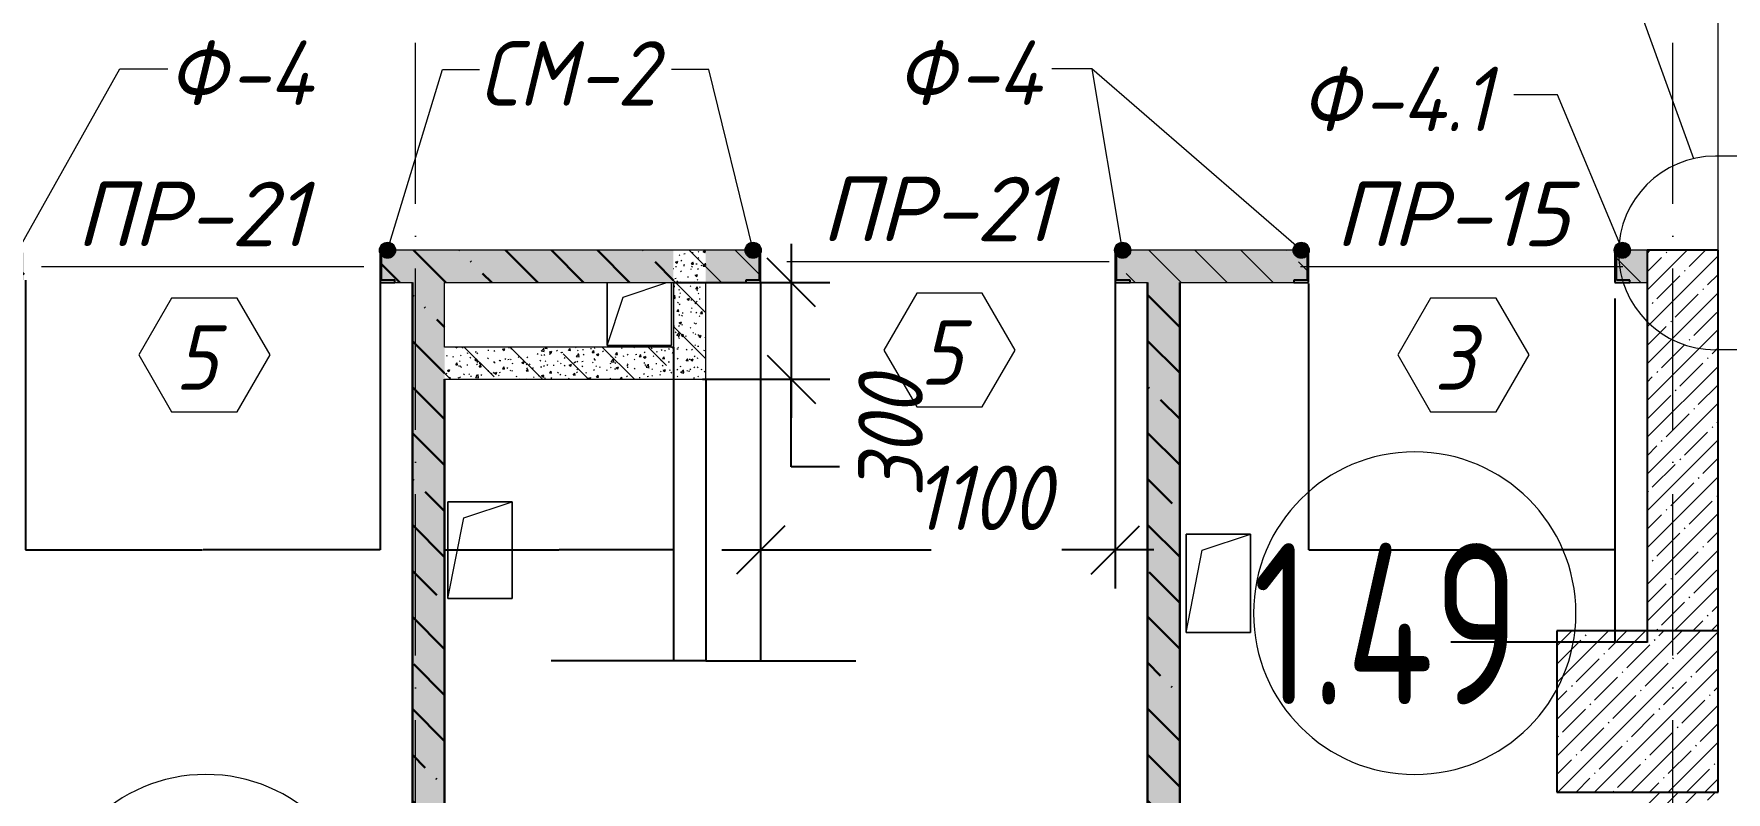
# Model space of a CAD drawing. Header units: millimetres. Extents: x 12986 to 523328, y -9759 to 30092.
# Drawn here: x 141473 to 146722, y 18600 to 20951 of the extents above; entities that cross this region are included whole.
import ezdxf

# ---------------------------------------------------------------- set-up
doc = ezdxf.new("R2010")
doc.units = ezdxf.units.MM
doc.linetypes.add('50_200_ШТРИХ_1Т_ш5_п1_п1_', pattern=[700, 500, -100, 0, -100])
for name, color, linetype, lineweight in [('0) ПГП', 1, 'Continuous', 30), ('4) ПГП красный расчет', 12, 'Continuous', 30), ('A-ANNO-DIMS', 7, 'Continuous', 9), ('A-AREA-IDEN', 7, 'Continuous', 9), ('A-DETL-2', 7, 'Continuous', 5), ('A-DOOR-IDEN', 7, 'Continuous', 9), ('A-FLOR', 7, 'Continuous', 9), ('A-GENM', 7, 'Continuous', 9), ('A-GENM-1', 7, 'Continuous', 25), ('A-GENM-IDEN', 7, 'Continuous', 9), ('A-WALL-1', 7, 'Continuous', 25), ('A-WALL-6', 18, 'Continuous', 13), ('A-WALL-PATT-1', 7, 'Continuous', 5), ('A-WALL-PATT-4', 250, 'Continuous', 5), ('S-COLS', 7, 'Continuous', 9), ('S-COLS-1', 7, 'Continuous', 5), ('S-COLS-2', 7, 'Continuous', 25), ('Оси-2', 7, '50_200_ШТРИХ_1Т_ш5_п1_п1_', 9)]:
    doc.layers.add(name, color=color, linetype=linetype, lineweight=lineweight)
doc.styles.add('ISOCPEUR_I_3', font='isocpeui.ttf', dxfattribs={"width": 0.9, "height": 200})
doc.styles.add('ISOCPEUR_I_5', font='isocpeui.ttf', dxfattribs={"height": 200})
doc.styles.add('СПДС', font='ГОСТ тип А.ttf', dxfattribs={"width": 0.9})
doc.dimstyles.new('ISO-2_0_0_9К_СРЕДНИЙ_1', dxfattribs={"dimscale": 304.8, "dimtxt": 199.196235, "dimasz": 0.492126, "dimexe": 0.393701, "dimexo": 0, "dimgap": 0, "dimtad": 1, "dimdec": 0, "dimzin": 0, "dimdsep": 46, "dimtxsty": 'ISOCPEUR_I_3', "dimblk1": 'OBLIQUE', "dimblk2": 'OBLIQUE', "dimsah": 1, "dimcen": 0.09, "dimdle": 0.393701, "dimazin": 0, "dimtfac": 1, "dimtdec": 4, "dimtix": 1, "dimtmove": 2, "dimatfit": 3, "dimfxl": 1, "dimtvp": 1, "dimtolj": 1, "dimtzin": 0, "dimarcsym": 2})
doc.dimstyles.new('ISO-2_0_0_9К_СРЕДНИЙ_6', dxfattribs={"dimscale": 304.8, "dimtxt": 199.196235, "dimasz": 0.492126, "dimexe": 0.393701, "dimexo": 0, "dimgap": 0, "dimtad": 1, "dimdec": 0, "dimzin": 0, "dimdsep": 46, "dimtxsty": 'ISOCPEUR_I_3', "dimblk1": 'OBLIQUE', "dimblk2": 'OBLIQUE', "dimsah": 1, "dimcen": 0.09, "dimdle": 0.393701, "dimazin": 0, "dimtfac": 1, "dimtdec": 4, "dimtix": 1, "dimtmove": 1, "dimatfit": 3, "dimfxl": 1, "dimtvp": 1, "dimtolj": 1, "dimtzin": 0, "dimarcsym": 2})
doc.dimstyles.get("Standard").update_dxf_attribs({"dimtxt": 0.18, "dimasz": 0.18, "dimexe": 0.18, "dimexo": 0.0625, "dimgap": 0.09, "dimtad": 0, "dimtih": 1, "dimtoh": 1, "dimdec": 4, "dimzin": 0, "dimdsep": 46, "dimtxsty": 'Standard', "dimcen": 0.09, "dimadec": 0, "dimazin": 0, "dimtfac": 1, "dimtdec": 4, "dimtofl": 0, "dimtmove": 0, "dimatfit": 3, "dimfxl": 1, "dimtolj": 1, "dimtzin": 0, "dimarcsym": 0})
pattern_1 = [(45, (61996.89, 0), (-57.02463, 57.02463), []), (45, (62053.92, 0), (-57.02463, 57.02463), [100.806, -20.161, 3.353, -16.808])]
pattern_2 = [(50, (61996.893, 0), (72.873764, -6.37607), [7.62, -83.82]), (355, (61996.89, 0), (-14.09699, 76.422444), [6.096, -67.056]), (100.451, (62002.966, -0.53), (58.776964, 70.04687), [6.476, -71.236]), (46.184, (61996.89, 20.32), (108.43142, -16.81745), [11.43, -125.73]), (96.636, (62005.93, 18.92), (94.961, 98.97089), [9.714, -106.854]), (351.184, (61996.89, 20.32), (94.96227, 98.97018), [9.144, -100.584]), (21, (62007.053, 15.24), (60.64565, -40.906537), [7.62, -83.82]), (326, (62007.05, 15.24), (24.72083, 73.67493), [6.096, -67.056]), (71.451, (62012.11, 11.83), (85.36689, 32.768737), [6.476, -71.236]), (37.5, (61996.893, 0), (1.235525, 33.8224325), [3.353, -62.89, 3.353, -64.719, -67.31]), (37.5, (61996.893, 0), (1.235525, 33.8224325), [-134.315, 3.353, -63.957]), (7.5, (61996.893, 0), (26.728146, 40.07255), [3.353, -35.458, 3.353, -61.366, -25.654]), (7.5, (61996.893, 0), (26.728146, 40.07255), [-103.53, 3.353, -22.301]), (327.5, (61974.236, 0), (54.2363175, -2.292117), [3.353, -22.047, 3.353, -75.895, -105.156]), (327.5, (61974.236, 0), (54.2363175, -2.292117), [-104.648, 3.353, -101.803]), (317.5, (61964.076, 0), (59.25158, 10.17014), [3.353, -29.667, 3.353, -49.276, -74.676]), (317.5, (61964.076, 0), (59.25158, 10.17014), [-85.649, 3.353, -71.323])]
pattern_3 = [(135, (61996.9, 0), (-142.5612, -142.5612), []), (135, (62139.46, 0), (-142.5612, -142.5612), [252.016, -50.403, 3.353, -47.05])]

# ---------------------------------------------------------------- blocks, each defined once
blk = doc.blocks.new('BSC_Колонна _Прямоугольная - 500х500-V26-АР1_Кладочный план 1 этажа')
at = {"layer": 'S-COLS-1'}
h = blk.add_hatch(dxfattribs=at)
h.set_pattern_fill('FP_48', color=256, style=0, pattern_type=2)
h.set_pattern_definition([(45, (-84450, -18850), (-57.02463, 57.02463), []), (45, (-84392.975, -18850), (-57.02463, 57.02463), [100.806, -20.161, 3.353, -16.808])])
h.paths.add_polyline_path([(-250, -250), (250, -250), (250, 250), (-250, 250)], flags=0)
at = {"layer": 'S-COLS-2'}
for p, q in [((250, 250), (-250, 250)), ((-250, 250), (-250, -250)), ((250, -250), (250, 250)), ((-250, -250), (250, -250))]:
    blk.add_line(p, q, dxfattribs=at)
blk = doc.blocks.new('AR_Отверстие прямоугольное _в плите_ - AR_Отверстие прямоугольное _в плите_-V72-АР1_Кладочный план 1 этажа')
at = {"layer": 'A-GENM'}
for p, q in [((-100, 95), (-100, -100)), ((-50, 50), (85, 95)), ((100, -100), (100, 95)), ((-100, -100), (-50, 50)), ((-100, -100), (100, -100))]:
    blk.add_line(p, q, dxfattribs=at)
blk = doc.blocks.new('Фахверк_СКБ_Швеллер - Ф-4_1_100х4010_развернут-25539962-АР1_Кладочный план 1 этажа')
at = {"layer": 'A-GENM-1'}
for p, q in [((171, 50), (125, 50)), ((125, 50), (125, -50)), ((129.5, 42.4), (171, 42.4)), ((129.5, -42.4), (129.5, 42.4)), ((171, 42.4), (171, 50)), ((125, -50), (171, -50)), ((171, -42.4), (129.5, -42.4)), ((171, -50), (171, -42.4))]:
    blk.add_line(p, q, dxfattribs=at)
blk = doc.blocks.new('Фахверк_СКБ_Швеллер_Тип 2 - СМ-2_100х2230h-25616979-АР1_Кладочный план 1 этажа')
at = {"layer": 'A-GENM-1'}
for p, q in [((171, 50), (125, 50)), ((125, 50), (125, -50)), ((129.5, 42.4), (171, 42.4)), ((129.5, -42.4), (129.5, 42.4)), ((171, 42.4), (171, 50)), ((125, -50), (171, -50)), ((171, -42.4), (129.5, -42.4)), ((171, -50), (171, -42.4))]:
    blk.add_line(p, q, dxfattribs=at)
blk = doc.blocks.new('AR_Отверстие прямоугольное _в плите_ - AR_Отверстие прямоугольное _в плите_-26859931-АР1_Кладочный план 1 этажа')
at = {"layer": 'A-GENM'}
for p, q in [((100, 152.4), (-100, 152.4)), ((-100, 152.4), (-100, -152.4)), ((-50, 102.4), (100, 152.4)), ((100, -152.4), (100, 152.4)), ((-100, -152.4), (-50, 102.4)), ((-100, -152.4), (100, -152.4))]:
    blk.add_line(p, q, dxfattribs=at)
blk = doc.blocks.new('AR_Отверстие прямоугольное _в плите_ - AR_Отверстие прямоугольное _в плите_-24463894-АР1_Кладочный план 1 этажа')
at = {"layer": 'A-GENM'}
for p, q in [((100, 150), (-100, 150)), ((-100, 150), (-100, -150)), ((-50, 100), (100, 150)), ((100, -150), (100, 150)), ((-100, -150), (-50, 100)), ((-100, -150), (100, -150))]:
    blk.add_line(p, q, dxfattribs=at)
blk = doc.blocks.new('Фахверк_СКБ_Швеллер - Ф-4_100х4010-25539282-АР1_Кладочный план 1 этажа')
at = {"layer": 'A-GENM-1'}
for p, q in [((171, 50), (125, 50)), ((125, 50), (125, -50)), ((129.5, 42.4), (171, 42.4)), ((129.5, -42.4), (129.5, 42.4)), ((171, 42.4), (171, 50)), ((125, -50), (171, -50)), ((171, -42.4), (129.5, -42.4)), ((171, -50), (171, -42.4))]:
    blk.add_line(p, q, dxfattribs=at)
blk = doc.blocks.new('AAR_СКБ_Марка_Двери_Перемычка и проем - Марка перемычки и проема-25306769-АР1_Кладочный план 1 этажа')
at = {"layer": 'A-DOOR-IDEN'}
for p, q in [((-5, 0), (5, 0)), ((-0.968, -0.984), (-1.986, -2.747)), ((1.067, -0.984), (-0.968, -0.984)), ((2.085, -2.747), (1.067, -0.984)), ((-1.986, -2.747), (-0.968, -4.509)), ((1.067, -4.509), (2.085, -2.747)), ((-0.968, -4.509), (1.067, -4.509))]:
    blk.add_line(p, q, dxfattribs=at)
blk = doc.blocks.new('DIMBLOCK460-АР1_Кладочный план 1 этажа')
at = {"layer": 'A-ANNO-DIMS', "color": 0, "lineweight": -2, "transparency": 16777216}
for p, q in [((141446.9, 20187.3), (141446.9, 19350.8)), ((142546.9, 20179.9), (142546.9, 19350.8)), ((141447.1, 19351), (141996.1, 19351)), ((142546.7, 19351), (141997.7, 19351))]:
    blk.add_line(p, q, dxfattribs=at)
at = {"layer": 'A-ANNO-DIMS', "color": 0, "transparency": 16777216}
for points in [[(141447.1, 19351.1), (141447.1, 19351), (141446.9, 19351)], [(142546.7, 19351.1), (142546.7, 19351), (142546.9, 19351)]]:
    blk.add_solid(points, dxfattribs=at)
at = {"layer": 'Defpoints', "color": 0, "transparency": 16777216}
for p in [(141446.9, 20187.3), (142546.9, 20180), (142546.9, 19351)]:
    blk.add_point(p, dxfattribs=at)
at = {"layer": 'A-ANNO-DIMS', "color": 0, "transparency": 16777216, "insert": (141996.9, 19351), "char_height": 0.18, "width": 514.846, "attachment_point": 5}
blk.add_mtext('\\A1;1099.9999', dxfattribs=at)
blk = doc.blocks.new('DIMBLOCK461-АР1_Кладочный план 1 этажа')
at = {"layer": 'A-ANNO-DIMS', "color": 0, "lineweight": -2, "transparency": 16777216}
for p, q in [((143456.9, 19979.9), (143456.9, 19350.8)), ((142746.9, 19457), (142746.9, 19350.8)), ((142747.1, 19351), (143101.3, 19351)), ((143456.7, 19351), (143102.5, 19351))]:
    blk.add_line(p, q, dxfattribs=at)
at = {"layer": 'A-ANNO-DIMS', "color": 0, "transparency": 16777216}
for points in [[(142747.1, 19351.1), (142747.1, 19351), (142746.9, 19351)], [(143456.7, 19351.1), (143456.7, 19351), (143456.9, 19351)]]:
    blk.add_solid(points, dxfattribs=at)
at = {"layer": 'Defpoints', "color": 0, "transparency": 16777216}
for p in [(143456.9, 19980), (142746.9, 19457.1), (143456.9, 19351)]:
    blk.add_point(p, dxfattribs=at)
at = {"layer": 'A-ANNO-DIMS', "color": 0, "transparency": 16777216, "insert": (143101.9, 19351), "char_height": 0.18, "width": 409.118, "attachment_point": 5}
blk.add_mtext('\\A1;710.0000', dxfattribs=at)
blk = doc.blocks.new('DIMBLOCK462-АР1_Кладочный план 1 этажа')
at = {"layer": 'A-ANNO-DIMS', "color": 0, "lineweight": -2, "transparency": 16777216}
for p, q in [((143456.9, 19979.9), (143456.9, 19007.3)), ((143556.9, 19879.9), (143556.9, 19007.3)), ((143456.9, 19007.5), (143077.2, 19007.5)), ((143556.7, 19007.5), (143457.1, 19007.5))]:
    blk.add_line(p, q, dxfattribs=at)
at = {"layer": 'A-ANNO-DIMS', "color": 0, "transparency": 16777216}
for points in [[(143457.1, 19007.5), (143457.1, 19007.5), (143456.9, 19007.5)], [(143556.7, 19007.5), (143556.7, 19007.5), (143556.9, 19007.5)]]:
    blk.add_solid(points, dxfattribs=at)
at = {"layer": 'Defpoints', "color": 0, "transparency": 16777216}
for p in [(143456.9, 19980), (143556.9, 19880), (143556.9, 19007.5)]:
    blk.add_point(p, dxfattribs=at)
at = {"layer": 'A-ANNO-DIMS', "color": 0, "transparency": 16777216, "insert": (142872.1, 19007.6), "char_height": 0.18, "width": 409.118, "attachment_point": 1, "line_spacing_factor": 1.149209}
blk.add_mtext('\\A1;100.0000', dxfattribs=at)
blk = doc.blocks.new('DIMBLOCK463-АР1_Кладочный план 1 этажа')
at = {"layer": 'A-ANNO-DIMS', "color": 0, "lineweight": -2, "transparency": 16777216}
for p, q in [((143726.9, 20176.9), (143726.9, 19007.3)), ((143556.9, 19879.9), (143556.9, 19007.3)), ((143557.1, 19007.5), (143726.7, 19007.5)), ((143726.9, 19007.5), (144022.6, 19007.5))]:
    blk.add_line(p, q, dxfattribs=at)
at = {"layer": 'A-ANNO-DIMS', "color": 0, "transparency": 16777216}
for points in [[(143557.1, 19007.5), (143557.1, 19007.5), (143556.9, 19007.5)], [(143726.7, 19007.5), (143726.7, 19007.5), (143726.9, 19007.5)]]:
    blk.add_solid(points, dxfattribs=at)
at = {"layer": 'Defpoints', "color": 0, "transparency": 16777216}
for p in [(143726.9, 20177), (143556.9, 19880), (143726.9, 19007.5)]:
    blk.add_point(p, dxfattribs=at)
at = {"layer": 'A-ANNO-DIMS', "color": 0, "transparency": 16777216, "insert": (143818.7, 19007.6), "char_height": 0.18, "width": 409.118, "attachment_point": 1, "line_spacing_factor": 1.149209}
blk.add_mtext('\\A1;170.0000', dxfattribs=at)
blk = doc.blocks.new('_Oblique')
at = {"color": 0, "linetype": 'ByBlock', "lineweight": -2}
blk.add_line((-0.5, -0.5), (0.5, 0.5), dxfattribs=at)
blk = doc.blocks.new('DIMBLOCK464-АР1_Кладочный план 1 этажа')
at = {"layer": 'A-ANNO-DIMS', "color": 0, "lineweight": -2, "transparency": 16777216}
for p, q in [((143726.9, 20177), (143726.9, 19231)), ((144826.9, 20180), (144826.9, 19231)), ((143606.9, 19351), (144256.4, 19351)), ((144946.9, 19351), (144661.3, 19351))]:
    blk.add_line(p, q, dxfattribs=at)
at = {"layer": 'Defpoints', "color": 0, "transparency": 16777216}
for p in [(143726.9, 20177), (144826.9, 20180), (144826.9, 19351)]:
    blk.add_point(p, dxfattribs=at)
at = {"layer": 'A-ANNO-DIMS', "color": 0, "lineweight": -2, "transparency": 16777216, "xscale": 150, "yscale": 150, "zscale": 150, "rotation": 180}
blk.add_blockref('_Oblique', (143726.9, 19351), dxfattribs=at)
at = {"layer": 'A-ANNO-DIMS', "color": 0, "lineweight": -2, "transparency": 16777216, "xscale": 150, "yscale": 150, "zscale": 150}
blk.add_blockref('_Oblique', (144826.9, 19351), dxfattribs=at)
at = {"layer": 'A-ANNO-DIMS', "color": 0, "transparency": 16777216, "insert": (144201.4, 19612.3), "char_height": 200, "width": 514.846, "attachment_point": 1, "line_spacing_factor": 1.149209, "style": 'ISOCPEUR_I_3'}
blk.add_mtext('\\A1;1100', dxfattribs=at)
blk = doc.blocks.new('DIMBLOCK465-АР1_Кладочный план 1 этажа')
at = {"layer": 'A-ANNO-DIMS', "color": 0, "lineweight": -2, "transparency": 16777216}
for p, q in [((145426.9, 20176.9), (145426.9, 19350.8)), ((146376.9, 20129.9), (146376.9, 19350.8)), ((145427.1, 19351), (145901.2, 19351)), ((146376.7, 19351), (145902.5, 19351))]:
    blk.add_line(p, q, dxfattribs=at)
at = {"layer": 'A-ANNO-DIMS', "color": 0, "transparency": 16777216}
for points in [[(145427.1, 19351.1), (145427.1, 19351), (145426.9, 19351)], [(146376.7, 19351.1), (146376.7, 19351), (146376.9, 19351)]]:
    blk.add_solid(points, dxfattribs=at)
at = {"layer": 'Defpoints', "color": 0, "transparency": 16777216}
for p in [(145426.9, 20177), (146376.9, 20130), (146376.9, 19351)]:
    blk.add_point(p, dxfattribs=at)
at = {"layer": 'A-ANNO-DIMS', "color": 0, "transparency": 16777216, "insert": (145901.9, 19351), "char_height": 0.18, "width": 455.087, "attachment_point": 5}
blk.add_mtext('\\A1;950.0000', dxfattribs=at)
blk = doc.blocks.new('DIMBLOCK466-АР1_Кладочный план 1 этажа')
at = {"layer": 'A-ANNO-DIMS', "color": 0, "lineweight": -2, "transparency": 16777216}
for p, q in [((146376.9, 20129.9), (146376.9, 19064.4)), ((146476.9, 19457), (146476.9, 19064.4)), ((146376.9, 19064.6), (145868.4, 19064.6)), ((146476.7, 19064.6), (146377.1, 19064.6))]:
    blk.add_line(p, q, dxfattribs=at)
at = {"layer": 'A-ANNO-DIMS', "color": 0, "transparency": 16777216}
for points in [[(146377.1, 19064.6), (146377.1, 19064.6), (146376.9, 19064.6)], [(146476.7, 19064.6), (146476.7, 19064.6), (146476.9, 19064.6)]]:
    blk.add_solid(points, dxfattribs=at)
at = {"layer": 'Defpoints', "color": 0, "transparency": 16777216}
for p in [(146376.9, 20130), (146476.9, 19457.1), (146476.9, 19064.6)]:
    blk.add_point(p, dxfattribs=at)
at = {"layer": 'A-ANNO-DIMS', "color": 0, "transparency": 16777216, "insert": (145663.2, 19064.7), "char_height": 0.18, "width": 409.118, "attachment_point": 1, "line_spacing_factor": 1.149209}
blk.add_mtext('\\A1;100.0001', dxfattribs=at)
blk = doc.blocks.new('DIMBLOCK687-АР1_Кладочный план 1 этажа')
at = {"layer": 'A-ANNO-DIMS', "color": 0, "lineweight": -2, "transparency": 16777216}
for p, q in [((143822.2, 20300), (143822.2, 19760)), ((143456.9, 20180), (143942.2, 20180)), ((143546.9, 19880), (143942.2, 19880)), ((143822.2, 19608.2), (143822.2, 19880)), ((143972.2, 19608.2), (143822.2, 19608.2))]:
    blk.add_line(p, q, dxfattribs=at)
at = {"layer": 'Defpoints', "color": 0, "transparency": 16777216}
for p in [(143456.9, 20180), (143546.9, 19880), (143822.2, 19880)]:
    blk.add_point(p, dxfattribs=at)
at = {"layer": 'A-ANNO-DIMS', "color": 0, "lineweight": -2, "transparency": 16777216, "xscale": 150, "yscale": 150, "zscale": 150}
for p, rotation in [((143822.2, 20180), 90), ((143822.2, 19880), 270)]:
    blk.add_blockref('_Oblique', p, dxfattribs=dict(at, rotation=rotation))
at = {"layer": 'A-ANNO-DIMS', "color": 0, "transparency": 16777216, "insert": (144030.1, 19514), "char_height": 200, "width": 455.087, "attachment_point": 1, "rotation": 90, "line_spacing_factor": 1.149209, "style": 'ISOCPEUR_I_3'}
blk.add_mtext('\\A1;300', dxfattribs=at)
blk = doc.blocks.new('Марка_Помещения - Номер-25198446-Объем проектирования 1 этажа')
at = {"layer": 'A-AREA-IDEN'}
for start, end in [(360, 180), (180, 360)]:
    blk.add_arc((0, 0), 2.5, start, end, dxfattribs=at)

msp = doc.modelspace()

# ---------------------------------------------------------------- hatches: boundary and pattern name
at = {"layer": '0) ПГП'}
h = msp.add_hatch(dxfattribs=at)
h.set_pattern_fill('FP_16', color=256, style=0, pattern_type=2)
h.set_pattern_definition(pattern_2)
h.paths.add_polyline_path([(141400.89333, 20180), (141400.89333, 20187.6), (141442.39333, 20187.6), (141442.39333, 20272.4), (141400.89333, 20272.4), (141400.89333, 20280), (140676.89333, 20280), (140676.89333, 20180)], flags=0)
h.paths.add_polyline_path([(143456.89325, 20180), (143456.89325, 20280), (142592.89325, 20280), (142592.89325, 20272.4), (142551.39325, 20272.4), (142551.39325, 20187.6), (142592.89325, 20187.6), (142592.89325, 20180), (142746.89325, 20180)], flags=0)
h = msp.add_hatch(dxfattribs=at)
h.set_pattern_fill('FP_17', color=256, style=0, pattern_type=2)
h.set_pattern_definition(pattern_3)
h.paths.add_polyline_path([(141400.89333, 20180), (141400.89333, 20187.6), (141442.39333, 20187.6), (141442.39333, 20272.4), (141400.89333, 20272.4), (141400.89333, 20280), (140676.89333, 20280), (140676.89333, 20180)], flags=0)
h.paths.add_polyline_path([(143456.89325, 20180), (143456.89325, 20280), (142592.89325, 20280), (142592.89325, 20272.4), (142551.39325, 20272.4), (142551.39325, 20187.6), (142592.89325, 20187.6), (142592.89325, 20180), (142746.89325, 20180)], flags=0)
h = msp.add_hatch(dxfattribs=at)
h.set_pattern_fill('FP_16', color=256, style=0, pattern_type=2)
h.set_pattern_definition(pattern_2)
h.paths.add_polyline_path([(142746.89325, 17249.99982), (142746.89325, 20180), (142646.89325, 20180), (142646.89325, 17249.99982)], flags=0)
h = msp.add_hatch(dxfattribs=at)
h.set_pattern_fill('FP_17', color=256, style=0, pattern_type=2)
h.set_pattern_definition(pattern_3)
h.paths.add_polyline_path([(142746.89325, 17249.99982), (142746.89325, 20180), (142646.89325, 20180), (142646.89325, 17249.99982)], flags=0)
h = msp.add_hatch(dxfattribs=at)
h.set_pattern_fill('FP_16', color=256, style=0, pattern_type=2)
h.set_pattern_definition(pattern_2)
h.paths.add_polyline_path([(145026.89323, 15250.00007), (145026.89323, 20180), (144926.89323, 20180), (144926.89323, 15250.00007)], flags=0)
h = msp.add_hatch(dxfattribs=at)
h.set_pattern_fill('FP_17', color=256, style=0, pattern_type=2)
h.set_pattern_definition(pattern_3)
h.paths.add_polyline_path([(145026.89323, 15250.00007), (145026.89323, 20180), (144926.89323, 20180), (144926.89323, 15250.00007)], flags=0)
at = {"layer": 'A-GENM-IDEN'}
h = msp.add_hatch(color=256, dxfattribs=at)
edge = h.paths.add_edge_path(flags=0)
edge.add_arc((142569.89325, 20280), 25, 0, 360)
h = msp.add_hatch(color=256, dxfattribs=at)
edge = h.paths.add_edge_path(flags=0)
edge.add_arc((143703.89325, 20280), 25, 0, 360)
h = msp.add_hatch(color=256, dxfattribs=at)
edge = h.paths.add_edge_path(flags=0)
edge.add_arc((144849.89328, 20280), 25, 0, 360)
h = msp.add_hatch(color=256, dxfattribs=at)
edge = h.paths.add_edge_path(flags=0)
edge.add_arc((145403.89323, 20280), 25, 0, 360)
h = msp.add_hatch(color=256, dxfattribs=at)
edge = h.paths.add_edge_path(flags=0)
edge.add_arc((146399.89323, 20280), 25, 0, 360)
at = {"layer": 'A-WALL-PATT-1'}
h = msp.add_hatch(dxfattribs=at)
h.set_pattern_fill('FP_1', color=256, style=0, pattern_type=2)
h.set_pattern_definition(pattern_1)
h.paths.add_polyline_path([(146476.89328, 19100.00001), (146696.89328, 19100.00001), (146696.89328, 20280), (146476.89328, 20280), (146476.89328, 19403.7585)], flags=0)
h = msp.add_hatch(dxfattribs=at)
h.set_pattern_fill('FP_1', color=256, style=0, pattern_type=2)
h.set_pattern_definition(pattern_1)
h.paths.add_polyline_path([(146476.89328, 15650.00007), (146696.89328, 15650.00007), (146696.89328, 18600.00001), (146476.89328, 18600.00001), (146476.89328, 17264.96045)], flags=0)
at = {"layer": 'A-WALL-PATT-4'}
h = msp.add_hatch(dxfattribs=at)
h.set_pattern_fill('FP_16', color=256, style=0, pattern_type=2)
h.set_pattern_definition(pattern_2)
h.paths.add_polyline_path([(143556.89325, 19879.99987), (143556.89325, 20280), (143456.89325, 20280), (143456.89325, 19879.99987)], flags=0)
h = msp.add_hatch(dxfattribs=at)
h.set_pattern_fill('FP_17', color=256, style=0, pattern_type=2)
h.set_pattern_definition(pattern_3)
h.paths.add_polyline_path([(143556.89325, 19879.99987), (143556.89325, 20280), (143456.89325, 20280), (143456.89325, 19879.99987)], flags=0)
h = msp.add_hatch(dxfattribs=at)
h.set_pattern_fill('FP_16', color=256, style=0, pattern_type=2)
h.set_pattern_definition(pattern_2)
h.paths.add_polyline_path([(146422.89323, 20180), (146476.89328, 20180), (146476.89328, 20280), (146422.89323, 20280), (146422.89323, 20272.4), (146381.39323, 20272.4), (146381.39323, 20187.6), (146422.89323, 20187.6)], flags=0)
h.paths.add_polyline_path([(145026.89323, 20180), (145380.89323, 20180), (145380.89323, 20187.6), (145422.39323, 20187.6), (145422.39323, 20272.4), (145380.89323, 20272.4), (145380.89323, 20280), (144872.89328, 20280), (144872.89328, 20272.4), (144831.39328, 20272.4), (144831.39328, 20187.6), (144872.89328, 20187.6), (144872.89328, 20180), (144926.89323, 20180)], flags=0)
h.paths.add_polyline_path([(143556.89325, 20180), (143680.89325, 20180), (143680.89325, 20187.6), (143722.39325, 20187.6), (143722.39325, 20272.4), (143680.89325, 20272.4), (143680.89325, 20280), (143556.89325, 20280), (143556.89325, 20187.6)], flags=0)
h = msp.add_hatch(dxfattribs=at)
h.set_pattern_fill('FP_17', color=256, style=0, pattern_type=2)
h.set_pattern_definition(pattern_3)
h.paths.add_polyline_path([(146422.89323, 20180), (146476.89328, 20180), (146476.89328, 20280), (146422.89323, 20280), (146422.89323, 20272.4), (146381.39323, 20272.4), (146381.39323, 20187.6), (146422.89323, 20187.6)], flags=0)
h.paths.add_polyline_path([(145026.89323, 20180), (145380.89323, 20180), (145380.89323, 20187.6), (145422.39323, 20187.6), (145422.39323, 20272.4), (145380.89323, 20272.4), (145380.89323, 20280), (144872.89328, 20280), (144872.89328, 20272.4), (144831.39328, 20272.4), (144831.39328, 20187.6), (144872.89328, 20187.6), (144872.89328, 20180), (144926.89323, 20180)], flags=0)
h.paths.add_polyline_path([(143556.89325, 20180), (143680.89325, 20180), (143680.89325, 20187.6), (143722.39325, 20187.6), (143722.39325, 20272.4), (143680.89325, 20272.4), (143680.89325, 20280), (143556.89325, 20280), (143556.89325, 20187.6)], flags=0)
h = msp.add_hatch(dxfattribs=at)
h.set_pattern_fill('FP_16', color=256, style=0, pattern_type=2)
h.set_pattern_definition(pattern_2)
h.paths.add_polyline_path([(143456.89325, 19879.99987), (143456.89325, 19979.99987), (142746.89325, 19979.99987), (142746.89325, 19879.99987)], flags=0)
h = msp.add_hatch(dxfattribs=at)
h.set_pattern_fill('FP_17', color=256, style=0, pattern_type=2)
h.set_pattern_definition(pattern_3)
h.paths.add_polyline_path([(143456.89325, 19879.99987), (143456.89325, 19979.99987), (142746.89325, 19979.99987), (142746.89325, 19879.99987)], flags=0)

# ---------------------------------------------------------------- linework, layer by layer
at = {"layer": '0) ПГП'}
for p, q in [((142646.89325, 20180), (142646.89325, 17149.99982)), ((145026.89323, 17829.99982), (145026.89323, 20180))]:
    msp.add_line(p, q, dxfattribs=at)
at = {"layer": '4) ПГП красный расчет'}
for p, q in [((144926.89323, 20180), (144926.89323, 15250.00007)), ((142746.89325, 17249.99982), (142746.89325, 19879.99987))]:
    msp.add_line(p, q, dxfattribs=at)
at = {"layer": 'A-DETL-2'}
for p, q in [((146365.30128, 21270), (146620.92035, 20563.97071)), ((146888.37388, 20571.65235), (146688.37388, 20571.65235)), ((146888.37388, 19971.65235), (146688.37388, 19971.65235))]:
    msp.add_line(p, q, dxfattribs=at)
for start, end in [(90, 180), (180, 270)]:
    msp.add_arc((146688.37388, 20271.65235), 300, start, end, dxfattribs=at)
at = {"layer": 'A-FLOR'}
for p, q in [((146696.89328, 20280), (146696.89328, 21879.99988)), ((143250.89325, 19985.00001), (143250.89325, 20180)), ((143450.89325, 20180), (143450.89325, 19985.00001)), ((143450.89325, 19985.00001), (143250.89325, 19985.00001)), ((142756.89325, 19500.00001), (142956.89325, 19500.00001)), ((142756.89325, 19200.00001), (142756.89325, 19500.00001)), ((142956.89325, 19500.00001), (142956.89325, 19200.00001)), ((145046.89323, 19400.00001), (145246.89323, 19400.00001)), ((145046.89323, 19095.20102), (145046.89323, 19400.00001)), ((145246.89323, 19400.00001), (145246.89323, 19095.20102)), ((142956.89325, 19200.00001), (142756.89325, 19200.00001)), ((145246.89323, 19095.20102), (145046.89323, 19095.20102))]:
    msp.add_line(p, q, dxfattribs=at)
at = {"layer": 'A-GENM-IDEN'}
for p, q in [((141423.89333, 20280), (141739.93132, 20842.51486)), ((141739.93132, 20842.51486), (141888.4336, 20842.51486)), ((142569.89325, 20280), (142740.79013, 20840.57428)), ((142740.79013, 20840.57428), (142855.22575, 20840.57428)), ((143566.28636, 20840.57428), (143450.53825, 20840.57428)), ((143703.89325, 20280), (143566.28636, 20840.57428)), ((144754.90232, 20842.51486), (144630.64675, 20842.51486)), ((144755.4337, 20842.51486), (144630.64675, 20842.51486)), ((145403.89323, 20280), (144754.90232, 20842.51486)), ((144849.89328, 20280), (144755.4337, 20842.51486)), ((146199.00706, 20761.45137), (146062.91379, 20761.45137)), ((146399.89323, 20280), (146199.00706, 20761.45137))]:
    msp.add_line(p, q, dxfattribs=at)
for centre in [(142569.89325, 20280), (143703.89325, 20280), (144849.89328, 20280), (145403.89323, 20280), (146399.89323, 20280)]:
    msp.add_circle(centre, 25, dxfattribs=at)
at = {"layer": 'A-WALL-1'}
for p, q in [((146476.89328, 20280), (146476.89328, 19100.00001)), ((146696.89328, 20280), (146476.89328, 20280)), ((146696.89328, 19100.00001), (146696.89328, 20280))]:
    msp.add_line(p, q, dxfattribs=at)
at = {"layer": 'A-WALL-6'}
for p, q in [((143680.89325, 20280), (142592.89325, 20280)), ((145380.89323, 20280), (144872.89328, 20280)), ((146476.89328, 20280), (146422.89323, 20280)), ((142592.89325, 20180), (142646.89325, 20180)), ((142746.89325, 19979.99987), (142746.89325, 20180)), ((142746.89325, 20180), (143456.89325, 20180)), ((143456.89325, 20180), (143456.89325, 19979.99987)), ((143556.89325, 20180), (143680.89325, 20180)), ((143556.89325, 19879.99987), (143556.89325, 20180)), ((144872.89328, 20180), (144926.89323, 20180)), ((145026.89323, 20180), (145380.89323, 20180)), ((146422.89323, 20180), (146476.89328, 20180)), ((143456.89325, 19979.99987), (142746.89325, 19979.99987)), ((142746.89325, 19879.99987), (143556.89325, 19879.99987))]:
    msp.add_line(p, q, dxfattribs=at)
at = {"layer": 'Оси-2'}
for p, q in [((142656.89325, -4080), (142656.89325, 28615.14604)), ((146556.89325, -4080), (146556.89325, 28636.94316))]:
    msp.add_line(p, q, dxfattribs=at)

# ---------------------------------------------------------------- block references
at = {"layer": 'A-AREA-IDEN', "xscale": 199.9999999999999, "yscale": 199.9999999999999, "zscale": 199.9999999999999}
for p in [(145755.96718, 19154.8118), (142006.61234, 18154.8118)]:
    msp.add_blockref('Марка_Помещения - Номер-25198446-Объем проектирования 1 этажа', p, dxfattribs=at)
at = {"layer": 'A-DOOR-IDEN', "xscale": 99.99999999999993, "yscale": 99.99999999999993, "zscale": 99.99999999999993}
for p in [(141996.89325, 20230), (144307.97074, 20245.38365), (145901.89323, 20230)]:
    msp.add_blockref('AAR_СКБ_Марка_Двери_Перемычка и проем - Марка перемычки и проема-25306769-АР1_Кладочный план 1 этажа', p, dxfattribs=at)
at = {"layer": 'A-GENM'}
for name, p in [('AR_Отверстие прямоугольное _в плите_ - AR_Отверстие прямоугольное _в плите_-V72-АР1_Кладочный план 1 этажа', (143350.89325, 20085.00001)), ('AR_Отверстие прямоугольное _в плите_ - AR_Отверстие прямоугольное _в плите_-24463894-АР1_Кладочный план 1 этажа', (142856.89325, 19350.00001)), ('AR_Отверстие прямоугольное _в плите_ - AR_Отверстие прямоугольное _в плите_-26859931-АР1_Кладочный план 1 этажа', (145146.89323, 19247.60051))]:
    msp.add_blockref(name, p, dxfattribs=at)
at = {"layer": 'A-GENM-1'}
for name, p in [('Фахверк_СКБ_Швеллер_Тип 2 - СМ-2_100х2230h-25616979-АР1_Кладочный план 1 этажа', (142421.89325, 20230)), ('Фахверк_СКБ_Швеллер - Ф-4_100х4010-25539282-АР1_Кладочный план 1 этажа', (144701.89328, 20230)), ('Фахверк_СКБ_Швеллер - Ф-4_1_100х4010_развернут-25539962-АР1_Кладочный план 1 этажа', (146251.89323, 20230))]:
    msp.add_blockref(name, p, dxfattribs=at)
at = {"layer": 'A-GENM-1', "rotation": 180}
for name, p in [('Фахверк_СКБ_Швеллер_Тип 2 - СМ-2_100х2230h-25616979-АР1_Кладочный план 1 этажа', (143851.89325, 20230)), ('Фахверк_СКБ_Швеллер - Ф-4_100х4010-25539282-АР1_Кладочный план 1 этажа', (145551.89323, 20230))]:
    msp.add_blockref(name, p, dxfattribs=at)
at = {"layer": 'S-COLS'}
msp.add_blockref('BSC_Колонна _Прямоугольная - 500х500-V26-АР1_Кладочный план 1 этажа', (146446.89328, 18850.00001), dxfattribs=at)

# ---------------------------------------------------------------- texts
at = {"layer": 'A-AREA-IDEN', "insert": (145254.20088, 19371.93041), "char_height": 500, "width": 1255.442625, "attachment_point": 1, "style": 'СПДС'}
msp.add_mtext('1.49', dxfattribs=at)
at = {"layer": 'A-DOOR-IDEN', "char_height": 200, "width": 158.734125, "attachment_point": 1, "style": 'ISOCPEUR_I_3'}
for s, insert in [('\\fISOCPEUR|b0|i1|c204|p34|;\\W.9;5', (144221.77222, 20062.74227)), ('\\fISOCPEUR|b0|i1|c204|p34|;\\W.9;5', (141910.69473, 20047.35863)), ('\\fISOCPEUR|b0|i1|c204|p34|;\\W.9;3', (145815.6947, 20047.35863))]:
    msp.add_mtext(s, dxfattribs=dict(at, insert=insert))
at = {"layer": 'A-GENM-IDEN', "char_height": 200, "attachment_point": 1}
for s, insert, width, style in [('\\fISOCPEUR|b0|i1|c204|p34|;\\W.9;Ф', (141888.4336, 20930.12944), 230.886, 'ISOCPEUR_I_3'), ('-4', (142078.9336, 20930.12944), 346.329, 'ISOCPEUR_I_3'), ('СМ', (142855.22575, 20928.18886), 367.9745625, 'ISOCPEUR_I_3'), ('СМ', (142855.22575, 20928.18886), 367.9745625, 'ISOCPEUR_I_3'), ('-2', (143158.83512, 20928.18886), 317.46825, 'ISOCPEUR_I_3'), ('-2', (143158.83512, 20928.18886), 317.46825, 'ISOCPEUR_I_3'), ('\\fISOCPEUR|b0|i1|c204|p34|;\\W.9;Ф', (144148.24675, 20930.12944), 230.886, 'ISOCPEUR_I_3'), ('\\fISOCPEUR|b0|i1|c204|p34|;\\W.9;Ф', (144148.24675, 20930.12944), 230.886, 'ISOCPEUR_I_3'), ('-4', (144338.74675, 20930.12944), 346.329, 'ISOCPEUR_I_3'), ('-4', (144338.74675, 20930.12944), 346.329, 'ISOCPEUR_I_3'), ('\\fISOCPEUR|b0|i1|c204|p34|;\\W.9;Ф', (145401.89323, 20849.06596), 230.886, 'ISOCPEUR_I_3'), ('-4.1', (145592.39323, 20849.06596), 533.923875, 'ISOCPEUR_I_3'), ('ПР', (141604.10832, 20492.47397), 416.8775, 'ISOCPEUR_I_5'), ('-21', (141948.06665, 20492.47397), 481.0125, 'ISOCPEUR_I_5'), ('ПР', (143915.18581, 20507.85761), 416.8775, 'ISOCPEUR_I_5'), ('-21', (144259.14414, 20507.85761), 481.0125, 'ISOCPEUR_I_5'), ('ПР', (145509.1083, 20492.47397), 416.8775, 'ISOCPEUR_I_5'), ('-15', (145853.06663, 20492.47397), 481.0125, 'ISOCPEUR_I_5')]:
    msp.add_mtext(s, dxfattribs=dict(at, insert=insert, width=width, style=style))

# ---------------------------------------------------------------- dimensions: what is measured, and where the dimension line sits
at = {"layer": 'A-ANNO-DIMS'}
dim = msp.add_linear_dim(base=(143822.2028, 19879.99987), p1=(143456.89325, 20180), p2=(143546.89325, 19879.99987), angle=90, dimstyle='ISO-2_0_0_9К_СРЕДНИЙ_6', override={"dimpost": '<>', "dimfxl": 313.20932}, dxfattribs=at)
dim.commit()
dim.dimension.update_dxf_attribs({"geometry": 'DIMBLOCK687-АР1_Кладочный план 1 этажа', "text_midpoint": (144025.27227, 19608.16279), "dimtype": 160, "text_rotation": 90})
for base, p1, p2, picture, middle in [((142546.89325, 19351.02358), (141446.89333, 20187.33866), (142546.89325, 20180), 'DIMBLOCK460-АР1_Кладочный план 1 этажа', (141996.89329, 19351.02358)), ((146376.89323, 19351.02358), (145426.89323, 20176.952), (146376.89323, 20130), 'DIMBLOCK465-АР1_Кладочный план 1 этажа', (145901.89323, 19351.02358)), ((143456.89325, 19351.02358), (142746.89325, 19457.0896), (143456.89325, 19979.99987), 'DIMBLOCK461-АР1_Кладочный план 1 этажа', (143101.89325, 19351.02358))]:
    dim = msp.add_linear_dim(base=base, p1=p1, p2=p2, dimstyle='Standard', dxfattribs=at)
    dim.commit()
    dim.dimension.update_dxf_attribs({"geometry": picture, "text_midpoint": middle})
for base, p1, p2, picture, middle in [((143726.89328, 19007.49523), (143556.89325, 19879.99987), (143726.89328, 20176.952), 'DIMBLOCK463-АР1_Кладочный план 1 этажа', (144023.24806, 19007.49523)), ((146476.893283, 19064.601713), (146376.89323, 20130.000003), (146476.893283, 19457.089601), 'DIMBLOCK466-АР1_Кладочный план 1 этажа', (145867.786588, 19064.601713)), ((143556.89325, 19007.49523), (143456.89325, 19979.99987), (143556.89325, 19879.99987), 'DIMBLOCK462-АР1_Кладочный план 1 этажа', (143076.61468, 19007.49523))]:
    dim = msp.add_linear_dim(base=base, p1=p1, p2=p2, dimstyle='Standard', dxfattribs=at)
    dim.commit()
    dim.dimension.update_dxf_attribs({"geometry": picture, "text_midpoint": middle, "dimtype": 160})
dim = msp.add_linear_dim(base=(144826.89328, 19351.02358), p1=(143726.89328, 20176.952), p2=(144826.89328, 20180), dimstyle='ISO-2_0_0_9К_СРЕДНИЙ_1', override={"dimpost": '<>', "dimfxl": 1100.004223}, dxfattribs=at)
dim.commit()
dim.dimension.update_dxf_attribs({"geometry": 'DIMBLOCK464-АР1_Кладочный план 1 этажа', "text_midpoint": (144458.87013, 19478.9814), "dimtype": 160})

doc.saveas('drawing.dxf')
